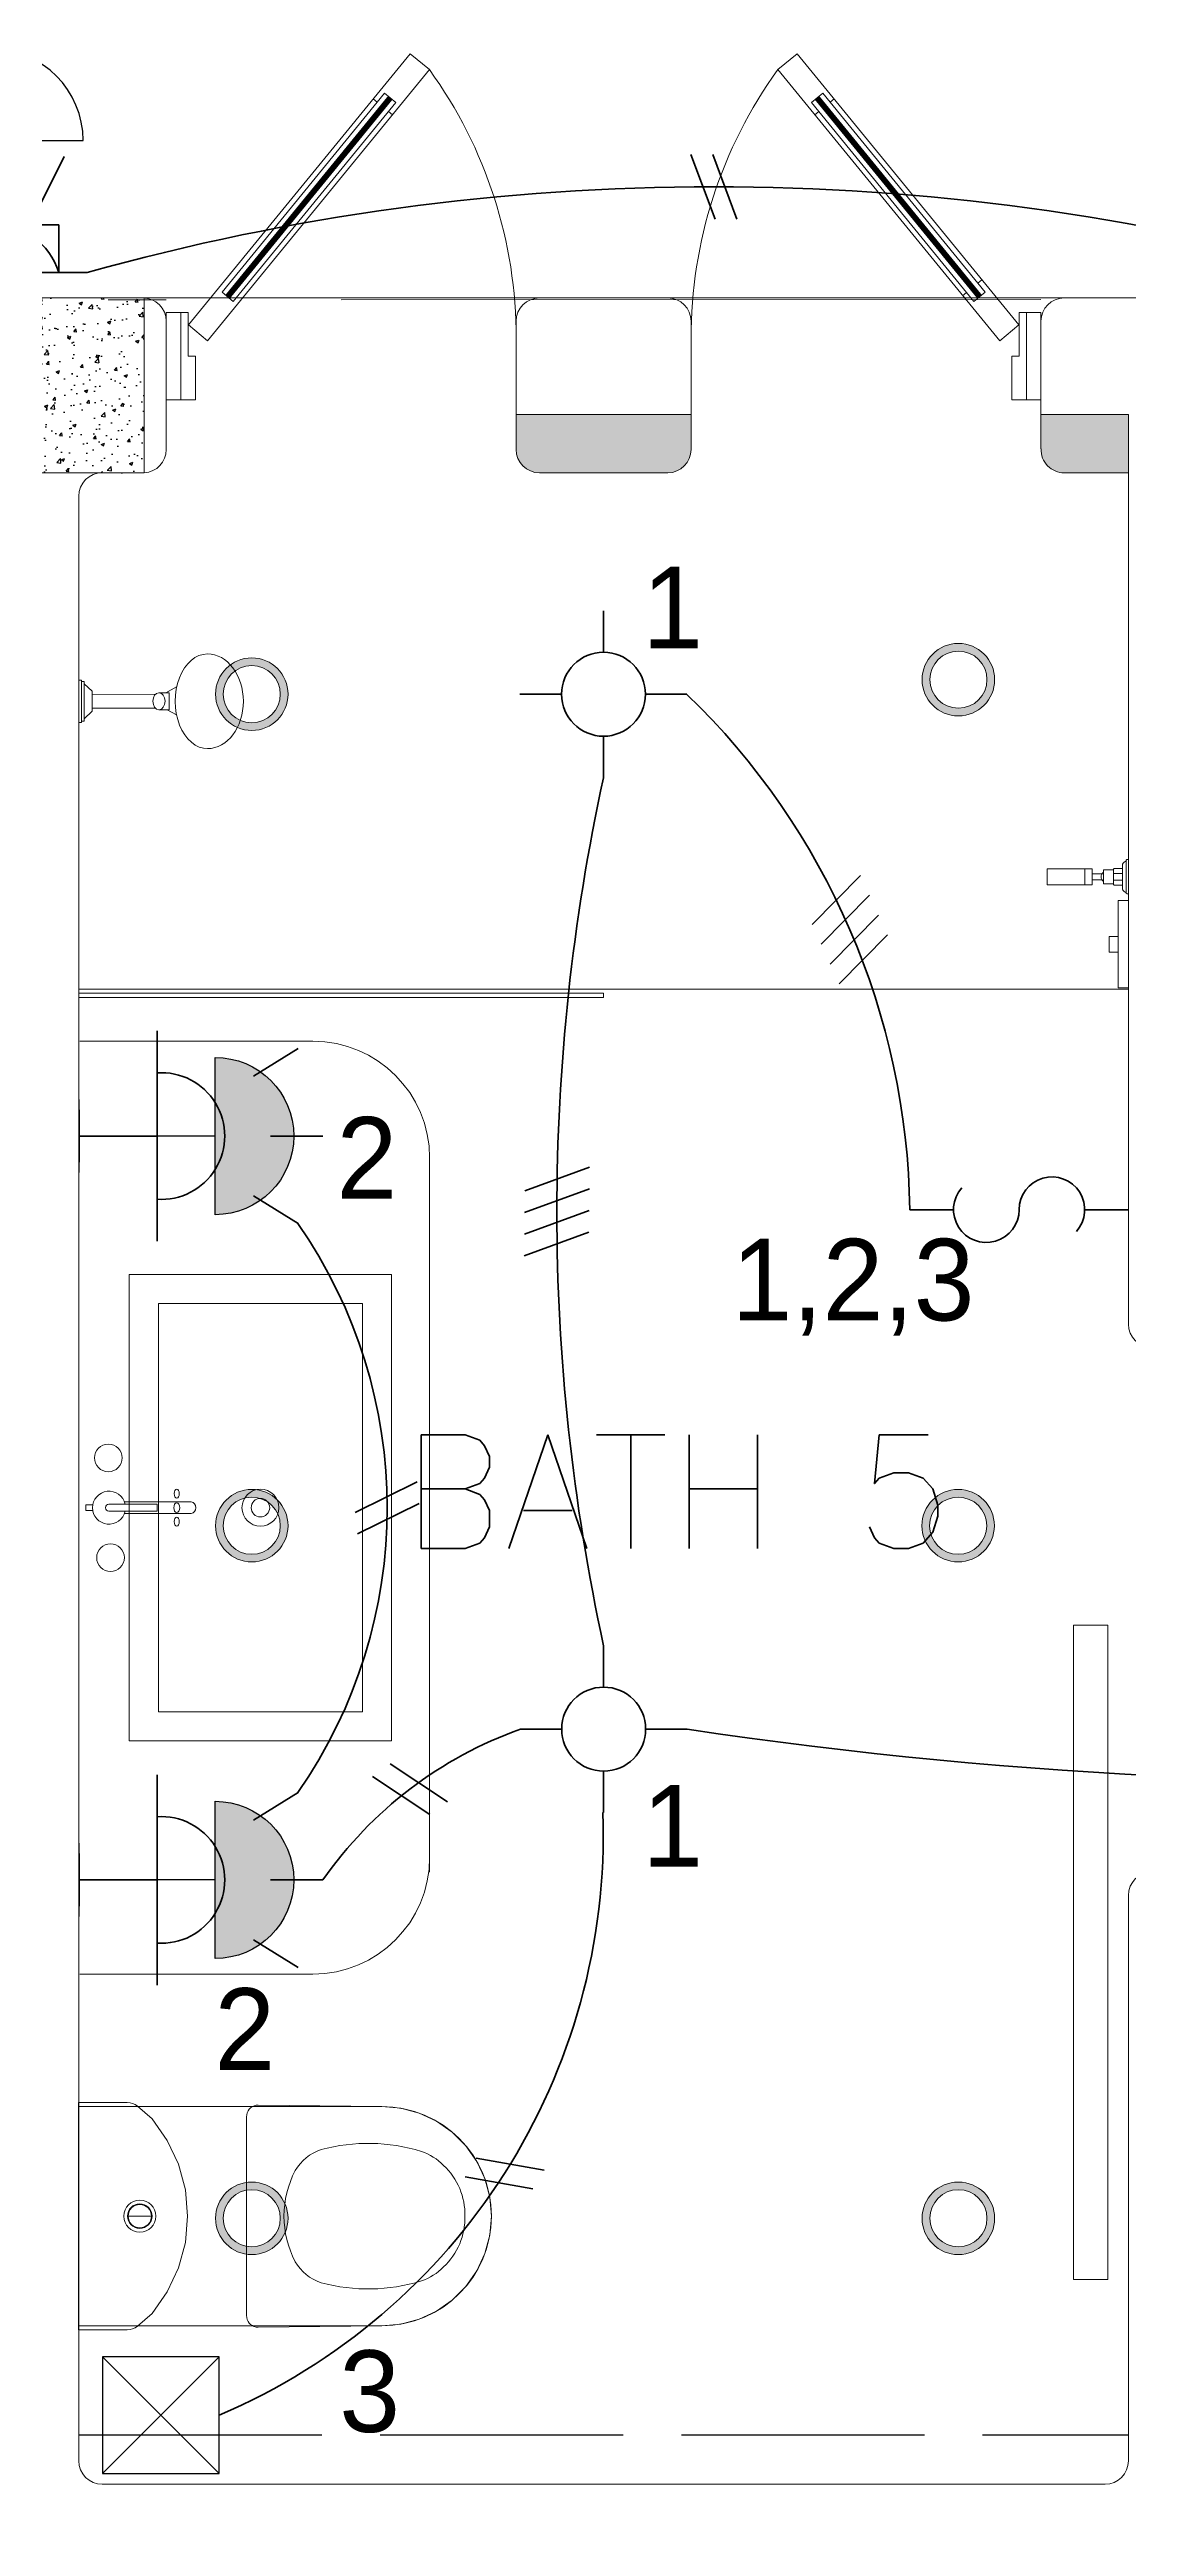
# Model space of a CAD drawing. Header units: metres. Extents: x 14 to 2416, y -346 to 476.
# Drawn here: x 42.651 to 44.502, y -74.449 to -70.2 of the extents above; entities that cross this region are included whole.
import ezdxf

# ---------------------------------------------------------------- set-up
doc = ezdxf.new("R2010")
doc.units = ezdxf.units.M
for name, pattern in [('0', [0]), ('ACAD_ISO10W100', [18, 12, -3, 0, -3]), ('CONTINU', [0]), ('CONTINUA', [0]), ('STYLE_03', [0.5, 0.416656, -0.083344])]:
    doc.linetypes.add(name, pattern=pattern)
doc.layers.get('0').update_dxf_attribs({"linetype": '0', "lineweight": 20})
for name, color, linetype in [('1', 1, 'Continuous'), ('HATCH', 8, 'Continuous'), ('MAVA Luminarias', 1, 'Continuous')]:
    doc.layers.add(name, color=color, linetype=linetype)
for name, color, linetype, lineweight in [('A-ANNO-TEXT', 20, 'Continuous', 13), ('A-DOOR', 35, 'Continuous', 5), ('A-WALL', 250, 'Continuous', 20), ('baños', 251, 'Continuous', 0), ('Columnas', 7, 'Continuous', 18), ('E Registro Electrico', 36, 'Continuous', 30), ('E Salida Interruptores', 22, 'Continuous', 40), ('E Salida Luces', 22, 'Continuous', 40), ('E Tuberia Emp Losa', 22, 'Continuous', 40), ('MAVA -LUMINARIAS', 1, 'Continuous', 18), ('piscina', 131, 'Continuous', 0), ('piso', 253, 'Continuous', 0), ('textos', 7, 'Continuous', 0)]:
    doc.layers.add(name, color=color, linetype=linetype, lineweight=lineweight)
doc.layers.add('RELLENO SECCION', color=8, linetype='Continuous', lineweight=0, transparency=0.4)
doc.layers.add('SOLAR', color=7, linetype='ACAD_ISO10W100', lineweight=9, true_color=0xff1414)
doc.styles.add('CENTURY GOTHIC', font='GOTHIC.TTF')
doc.styles.get("Standard").update_dxf_attribs({"font": 'arial.ttf', "height": 0.1875})

# ---------------------------------------------------------------- blocks, each defined once
blk = doc.blocks.new('downlight')
at = {"layer": 'MAVA -LUMINARIAS'}
h = blk.add_hatch(color=3, dxfattribs=at)
h.dxf.hatch_style = 1
h.paths.add_polyline_path([(-5.416, -22.4571, 1), (-5.2917, -22.4571, 1)])
h.paths.add_polyline_path([(-5.3048, -22.4571, -1), (-5.4029, -22.4571, -1)], flags=16)
at = {"layer": 'MAVA -LUMINARIAS', "color": 3}
for radius in [0.0622, 0.049]:
    blk.add_circle((-5.3539, -22.4571), radius, dxfattribs=at)
blk = doc.blocks.new('SCONCE 1')
at = {"layer": 'MAVA Luminarias', "color": 5, "linetype": 'Continuous'}
for p, q in [((-1.3737, 0.6794), (-1.3737, 1.191)), ((-0.9314, 0.8161), (-0.9314, 1.0543)), ((-1.3737, 0.9352), (-0.9314, 0.9352))]:
    blk.add_line(p, q, dxfattribs=at)
blk.add_arc((-1.3737, 0.9352), 0.2558, 90, 270, dxfattribs=at)
blk = doc.blocks.new('SCONCE 2')
at = {"layer": 'MAVA Luminarias', "linetype": 'Continuous'}
blk.add_hatch(color=1, dxfattribs=at).paths.add_polyline_path([(0.3422, -0.2405, 1), (-0.169, -0.2405)])
at = {"layer": 'MAVA Luminarias', "color": 1, "linetype": 'Continuous'}
for p, q in [((-0.169, -0.2405), (0.3422, -0.2405)), ((0.0866, -0.2405), (0.0866, -0.6823)), ((-0.0323, -0.6823), (0.2056, -0.6823))]:
    blk.add_line(p, q, dxfattribs=at)
blk.add_arc((0.0866, -0.2405), 0.2556, 0, 180, dxfattribs=at)
blk = doc.blocks.new('Caroma_ToiletSuites')
at = {"layer": 'baños'}
for p, q in [((-94, 682.8), (-120.8, 664)), ((-64.3, 696.7), (-94, 682.8)), ((-32.6, 705.1), (-64.3, 696.7)), ((0, 708), (-32.6, 705.1)), ((32.6, 705.1), (0, 708)), ((64.3, 696.7), (32.6, 705.1)), ((94, 682.8), (64.3, 696.7)), ((120.8, 664), (94, 682.8)), ((-144, 640.8), (-162.8, 614)), ((-120.8, 664), (-144, 640.8)), ((144, 640.8), (120.8, 664)), ((162.8, 614), (144, 640.8)), ((-162.8, 614), (-176.7, 584.3)), ((176.7, 584.3), (162.8, 614)), ((-185.1, 552.6), (-188, 520)), ((-176.7, 584.3), (-185.1, 552.6)), ((185.1, 552.6), (176.7, 584.3)), ((188, 520), (185.1, 552.6)), ((-188, 520), (-190.5, 308)), ((-188, 0), (-188, 520)), ((188, 520), (188, 0)), ((190.5, 308), (188, 520)), ((-190.5, 308), (-190.2, 304.5)), ((-190.2, 304.5), (-189.3, 301.2)), ((-189.3, 301.2), (-187.8, 298)), ((-187.8, 298), (-185.8, 295.1)), ((185.8, 295.1), (187.8, 298)), ((187.8, 298), (189.3, 301.2)), ((189.3, 301.2), (190.2, 304.5)), ((190.2, 304.5), (190.5, 308)), ((-185.8, 295.1), (-183.4, 292.7)), ((-183.4, 292.7), (-180.5, 290.7)), ((-180.5, 290.7), (-177.3, 289.2)), ((-177.3, 289.2), (-174, 288.3)), ((-174, 288.3), (-170.5, 288)), ((-170.5, 288), (170.5, 288)), ((170.5, 288), (174, 288.3)), ((174, 288.3), (177.3, 289.2)), ((177.3, 289.2), (180.5, 290.7)), ((180.5, 290.7), (183.4, 292.7)), ((183.4, 292.7), (185.8, 295.1)), ((-88.9, 171.3), (-130, 152.2)), ((-45.1, 183.1), (-88.9, 171.3)), ((0, 187), (-45.1, 183.1)), ((45.1, 183.1), (0, 187)), ((88.9, 171.3), (45.1, 183.1)), ((130, 152.2), (88.9, 171.3)), ((-130, 152.2), (-167.1, 126.2)), ((167.1, 126.2), (130, 152.2)), ((-194.6, 88.2), (-195, 83.5)), ((-193.4, 92.7), (-194.6, 88.2)), ((-191.4, 97), (-193.4, 92.7)), ((-188.7, 100.9), (-191.4, 97)), ((-167.1, 126.2), (-188.7, 100.9)), ((0, 85), (0, 125)), ((188.7, 100.9), (167.1, 126.2)), ((191.4, 97), (188.7, 100.9)), ((193.4, 92.7), (191.4, 97)), ((194.6, 88.2), (193.4, 92.7)), ((195, 83.5), (194.6, 88.2)), ((-195, 83.5), (-195, 0)), ((195, 0), (195, 83.5)), ((-195, 0), (195, 0)), ((188, 0), (-188, 0))]:
    blk.add_line(p, q, dxfattribs=at)
for centre, radius, start, end in [((0, 520), 188, 0, 180), ((-2.7, 547.4), 115.2, 88.6565, 137.0404), ((2.7, 547.4), 115.2, 42.9609, 91.3415), ((-18.8, 556.1), 97.6, 134.3372, 160.9897), ((18.8, 556.1), 97.6, 19.01, 45.6643), ((183, 496.7), 307.9, 162.7713, 195.2143), ((-183, 496.7), 307.9, 344.7852, 17.2286), ((-36.1, 442.4), 82.4, 198.763, 239.3582), ((36.1, 442.4), 82.4, 300.6412, 341.2351), ((2.9, 529.9), 177.9, 242.916, 269.0659), ((-2.9, 529.9), 177.9, 270.9339, 297.0836), ((0, 105), 27.5, 0, 180), ((0, 105), 27.5, 180, 0), ((0, 105), 21, 0, 180), ((0, 105), 21, 180, 0), ((0, 105), 20, 0, 180), ((0, 105), 20, 180, 0)]:
    blk.add_arc(centre, radius, start, end, dxfattribs=at)
blk = doc.blocks.new('A$C8d867532')
at = {"layer": 'baños', "linetype": 'Continuous'}
blk.add_line((0.0395, 0.4062, 0), (0.1223, 0.4062, 0.0004), dxfattribs=at)
at = {"layer": 'baños'}
for points in [[(0.0743, 0.8), (0.5243, 0.8), (0.5243, 0), (0.0743, 0)], [(0.1243, 0.75), (0.4743, 0.75), (0.4743, 0.05), (0.1243, 0.05)]]:
    blk.add_lwpolyline(points, close=True, dxfattribs=at)
at = {"layer": 'baños', "linetype": 'Continuous'}
blk.add_lwpolyline([(0.0672, 0.3939, -9.082434), (0.0672, 0.4062)], format="xyb", dxfattribs=at)
for points, elevation in [([(0.0114, 0.405), (0.0005, 0.405), (0, 0.4043), (0, 0.3957)], 0), ([(0, 0.3957), (0.0005, 0.395), (0.0114, 0.395)], 0), ([(0.1223, 0.4062), (0.1223, 0.3939)], 0.0004)]:
    blk.add_lwpolyline(points, dxfattribs=dict(at, elevation=elevation))
at = {"layer": 'baños', "linetype": 'Continuous', "elevation": 0}
for points in [[(0.0333, 0.4, -0.385153), (0.0395, 0.4062), (0.0395, 0.4062)], [(0.0333, 0.4, 0.385153), (0.0395, 0.3939), (0.0395, 0.3939)], [(0.0661, 0.4101), (0.1804, 0.4101, -0.363105), (0.1887, 0.4, -0.363105), (0.1804, 0.39), (0.0661, 0.39)]]:
    blk.add_lwpolyline(points, format="xyb", dxfattribs=at)
at = {"layer": 'baños', "linetype": 'Continuous', "extrusion": (1.31781e-06, -1, -8.43443e-26), "elevation": -0.3939}
blk.add_lwpolyline([(0.1223, 0.0004), (0.0395, 0)], close=True, dxfattribs=at)
at = {"layer": 'baños', "linetype": 'Continuous'}
for centre, radius in [((0.0422, 0.4857), 0.0237), ((0.2993, 0.4), 0.0317), ((0.2993, 0.4), 0.0159), ((0.0384, 0.3146), 0.0237)]:
    blk.add_circle(centre, radius, dxfattribs=at)
at = {"layer": 'baños', "linetype": 'Continuous', "extrusion": (3.61622e-27, 8.43443e-26, -1)}
for centre, major_axis, ratio in [((0.1557, 0.424), (0.00005, -0.0075), 0.581577), ((0.1558, 0.4), (0, -0.0085), 0.599546), ((0.1558, 0.376), (0.00005, -0.0075), 0.581577)]:
    blk.add_ellipse(centre, major_axis=major_axis, ratio=ratio, dxfattribs=at)
at = {"layer": 'baños', "linetype": 'Continuous', "flags": 8}
for tag, p in [('TRADENAME', (0.1887, 0.4, 0)), ('MODELNUMBER', (0.1887, 0.4, 0)), ('MATERIAL', (0.1888, 0.4, 0)), ('PRODUCT', (0.1888, 0.4, 0))]:
    blk.add_attdef(tag, p, '', height=0.0000254, rotation=270.0001, dxfattribs=at)
at = {"layer": 'baños', "linetype": 'Continuous'}
for tag, p in [('MATERIAL', (0.299, 0.3999)), ('PRODUCT', (0.299, 0.3999)), ('TRADENAME', (0.2991, 0.3999)), ('MODELNUMBER', (0.2991, 0.3999))]:
    blk.add_attdef(tag, p, '', height=0.0000254, rotation=90.0001, dxfattribs=at)
blk = doc.blocks.new('A$C0ed3e1a4')
at = {"layer": 'baños'}
for p, q in [((0.0645, 0.0432), (0.0645, 0.0157)), ((0.1294, 0.0435), (0.1148, 0.0435)), ((0.1294, 0.051), (0.1294, 0.0295)), ((0.1356, 0.0022), (0.1356, 0.0568)), ((0.1396, 0.059), (0.1368, 0.059)), ((0.1396, 0.059), (0.1396, 0)), ((0.0941, 0.0346), (0.0772, 0.0346)), ((0.0941, 0.0243), (0.0772, 0.0243)), ((0.0968, 0.0175), (0.0968, 0.0413)), ((0.0968, 0.0413), (0.1137, 0.0413)), ((0.0968, 0.0175), (0.1137, 0.0175)), ((0.1137, 0.0413), (0.1137, 0.0294)), ((0.1137, 0.0354), (0.1294, 0.0354)), ((0.1137, 0.0175), (0.1137, 0.0294)), ((0.1137, 0.0235), (0.1294, 0.0235)), ((0.1294, 0.0154), (0.1148, 0.0154)), ((0.1294, 0.008), (0.1294, 0.0295)), ((0.1396, 0), (0.1368, 0))]:
    blk.add_line(p, q, dxfattribs=at)
blk.add_lwpolyline([(0.0772, 0.0432), (0, 0.0432), (0, 0.0157), (0.0772, 0.0157)], close=True, dxfattribs=at)
for centre, radius, start, end in [((0.1193, 0.0397), 0.00586, 140.0793, 164.0924), ((0.1416, 0.0445), 0.0138, 115.7896, 151.6564), ((0.138, 0.0569), 0.00241, 117.9179, 181.9718), ((0.1027, 0.0294), 0.01, 125.7762, 234.2238), ((0.1193, 0.0191), 0.00586, 195.9076, 219.9207), ((0.1416, 0.0145), 0.0138, 208.3436, 244.2104), ((0.138, 0.0021), 0.00241, 178.0282, 242.0821)]:
    blk.add_arc(centre, radius, start, end, dxfattribs=at)
blk = doc.blocks.new('A$C013342c3')
at = {"layer": 'baños', "linetype": 'Continuous'}
for p, q in [((0.1327, 0.0959, -0.0887), (0.1145, 0.106, -0.1376)), ((0.1447, 0.0959, -0.0497), (0.127, 0.0959, -0.0497)), ((0.127, 0.0959, -0.0497), (0.127, 0.0667, -0.0497)), ((0.2591, 0.0932, -0.0114), (0.1506, 0.0931, -0.0549)), ((0.2592, 0.0984, -1.0732), (0.2591, 0.0932, -0.0114)), ((0.2591, 0.0932, -0.0114), (0.2591, 0.0693, -0.0113)), ((0.2731, 0.1112), (0.2592, 0.0984, -1.0732)), ((0.2775, 0.1152), (0.2731, 0.1152)), ((0.2731, 0.1152), (0.2731, 0.1112)), ((0.2731, 0.0513), (0.2731, 0.1112)), ((0.2821, 0.1176), (0.2775, 0.1176)), ((0.2775, 0.1176), (0.2775, 0.1152)), ((0.2775, 0.1152), (0.2775, 0.0473)), ((0.2821, 0.1163), (0.2821, 0.1176)), ((0.2821, 0.0462), (0.2821, 0.1163)), ((0.1305, 0.0667, -0.0849), (0.1145, 0.0578, -0.1376)), ((0.127, 0.0667, -0.0497), (0.1446, 0.0667, -0.0497)), ((0.2591, 0.0693, -0.0114), (0.1506, 0.0694, -0.0549)), ((0.2592, 0.0642, -1.0732), (0.2591, 0.0693, -0.0114)), ((0.2731, 0.0513), (0.2592, 0.0642, -1.0732)), ((0.2731, 0.0473), (0.2731, 0.0513)), ((0.2775, 0.0473), (0.2731, 0.0473)), ((0.2775, 0.0449), (0.2775, 0.0473)), ((0.2821, 0.0449), (0.2775, 0.0449)), ((0.2821, 0.0462), (0.2821, 0.0449))]:
    blk.add_line(p, q, dxfattribs=at)
for ratio, start_param, end_param in [(0.757088, 3.141593, 6.283185), (0.681889, 0, 3.141593)]:
    blk.add_ellipse((0.0615, 0.0812, -0.1376), major_axis=(-0.0002, -0.0812), ratio=ratio, start_param=start_param, end_param=end_param, dxfattribs=at)
blk.add_ellipse((0.1447, 0.0813, -0.0497), major_axis=(0, -0.0146), ratio=0.718224, dxfattribs=at)
blk = doc.blocks.new('PL BASE 1N NASAS 09')
at = {"layer": 'HATCH'}
h = blk.add_hatch(dxfattribs=at)
h.set_pattern_fill('AR-CONC', color=256, scale=0.00032)
h.paths.add_polyline_path([(-108.1688, -35.2497), (-108.1688, -35.5497), (-107.5688, -35.5497), (-107.5688, -35.2497)])
at = {"layer": 'RELLENO SECCION', "true_color": 0xc7c8ca}
h = blk.add_hatch(color=9, dxfattribs=at)
h.dxf.hatch_style = 1
h.paths.add_polyline_path([(-106.9311, -35.4497), (-106.9311, -35.5097, 0.414213), (-106.8911, -35.5497), (-106.671, -35.5497, 0.414214), (-106.631, -35.5097), (-106.631, -35.4497)])
h = blk.add_hatch(color=9, dxfattribs=at)
h.dxf.hatch_style = 1
edge = h.paths.add_edge_path()
edge.add_line((-105.881, -35.4497), (-106.031, -35.4497))
edge.add_line((-106.031, -35.4497), (-106.031, -35.5088))
edge.add_arc((-105.991, -35.5097), 0.04, 178.6417, 270)
edge.add_line((-105.991, -35.5497), (-105.881, -35.5497))
edge.add_line((-105.881, -35.5497), (-105.881, -35.4497))
at = {"layer": 'A-DOOR', "extrusion": (0, 0, -1)}
for p, q in [((-107.1694, -34.9142), (-107.1764, -34.9085)), ((-106.3926, -34.9142), (-106.3857, -34.9085)), ((-107.1501, -34.93), (-107.1431, -34.9357)), ((-106.412, -34.93), (-106.419, -34.9357)), ((-106.1392, -35.2244), (-106.1322, -35.2187)), ((-106.1586, -35.2402), (-106.1655, -35.2459))]:
    blk.add_line(p, q, dxfattribs=at)
for points in [[(107.4931, -35.2961), (107.1131, -34.831), (107.0799, -34.8582), (107.4603, -35.3233)], [(106.069, -35.2961), (106.4489, -34.831), (106.4822, -34.8582), (106.1018, -35.3233)], [(107.1374, -34.9145), (107.4162, -35.2557), (107.4355, -35.2399), (107.1568, -34.8987)], [(106.4247, -34.9145), (106.1459, -35.2557), (106.1266, -35.2399), (106.4053, -34.8987)]]:
    blk.add_lwpolyline(points, close=True, dxfattribs=at)
at = {"layer": 'A-DOOR'}
for points in [[(-107.5061, -35.2747), (-107.531, -35.2747), (-107.531, -35.4247), (-107.5061, -35.4247)], [(-107.481, -35.4247), (-107.481, -35.3497), (-107.4936, -35.3497), (-107.4936, -35.2747), (-107.5061, -35.2747), (-107.5061, -35.4247)], [(-106.081, -35.4247), (-106.081, -35.3497), (-106.0685, -35.3497), (-106.0685, -35.2747), (-106.056, -35.2747), (-106.056, -35.4247)], [(-106.056, -35.2747), (-106.031, -35.2747), (-106.031, -35.4247), (-106.056, -35.4247)], [(-105.9753, -37.5261), (-105.9165, -37.5261), (-105.9165, -38.6483), (-105.9753, -38.6483)]]:
    blk.add_lwpolyline(points, close=True, dxfattribs=at)
at = {"layer": 'A-DOOR', "extrusion": (0, 0, -1)}
for centre, start, end in [((107.7158, -35.318), 144.1342, 180.1237), ((105.8463, -35.318), 359.8764, 35.8659)]:
    blk.add_arc(centre, 0.7848, start, end, dxfattribs=at)
at = {"layer": 'A-WALL'}
for p, q in [((-108.1911, -35.2497), (-107.5711, -35.2497)), ((-106.8911, -35.2497), (-106.671, -35.2497)), ((-105.991, -35.2497), (-104.821, -35.2497)), ((-107.5311, -35.4097), (-107.5311, -35.2897)), ((-107.5311, -35.2897), (-107.5311, -35.5098)), ((-106.9311, -35.2897), (-106.9311, -35.4097)), ((-106.631, -35.2897), (-106.631, -35.4097)), ((-106.031, -35.5088), (-106.031, -35.2897)), ((-106.9311, -35.4097), (-106.9311, -35.5097)), ((-106.631, -35.4097), (-106.631, -35.5097)), ((-106.9311, -35.4497), (-106.631, -35.4497)), ((-106.031, -35.4497), (-105.881, -35.4497)), ((-105.881, -35.4497), (-105.881, -37.0097)), ((-106.8911, -35.5497), (-106.671, -35.5497)), ((-105.991, -35.5497), (-105.881, -35.5497)), ((-107.6811, -35.5897), (-107.6811, -38.9597)), ((-105.881, -37.9897), (-105.881, -38.9597)), ((-107.6411, -38.9997), (-105.921, -38.9997))]:
    blk.add_line(p, q, dxfattribs=at)
for centre, start, end in [((-107.5711, -35.2897), 360, 90), ((-106.8911, -35.2897), 90, 180), ((-106.671, -35.2897), 0, 90), ((-105.991, -35.2897), 90, 180), ((-107.5711, -35.5098), 273.2982, 360), ((-106.8911, -35.5097), 180, 270), ((-106.671, -35.5097), 270, 0), ((-105.991, -35.5097), 178.6417, 269.9887), ((-107.6411, -35.5897), 90, 180), ((-105.841, -37.0097), 180, 270), ((-105.841, -37.9897), 90, 180), ((-107.6411, -38.9597), 180, 270), ((-105.921, -38.9597), 270, 360)]:
    blk.add_arc(centre, 0.04, start, end, dxfattribs=at)
at = {"layer": 'baños'}
for p, q in [((-105.8815, -36.4352), (-107.6811, -36.4352)), ((-107.2795, -36.5247), (-107.6795, -36.5247)), ((-107.0795, -37.9497), (-107.0795, -36.7247)), ((-107.2795, -38.1247), (-107.6795, -38.1247))]:
    blk.add_line(p, q, dxfattribs=at)
for points in [[(-105.881, -36.2833), (-105.8984, -36.2833), (-105.8984, -36.4333), (-105.881, -36.4333)], [(-105.8984, -36.3449), (-105.9142, -36.3449), (-105.9142, -36.3717), (-105.8984, -36.3717)], [(-107.6811, -36.4497), (-106.7811, -36.4497), (-106.7811, -36.442), (-107.6811, -36.442)]]:
    blk.add_lwpolyline(points, close=True, dxfattribs=at)
for centre, start, end in [((-107.2795, -36.7247), 0, 90), ((-107.2795, -37.9247), 270, 0)]:
    blk.add_arc(centre, 0.2, start, end, dxfattribs=at)
at = {"layer": 'Columnas'}
blk.add_lwpolyline([(-108.1688, -35.2497), (-108.1688, -35.5497), (-107.5688, -35.5497), (-107.5688, -35.2497)], close=True, dxfattribs=at)
at = {"layer": 'piscina', "extrusion": (0, 0, -1), "const_width": 0.01}
for points in [[(107.1471, -34.9066), (107.4259, -35.2478)], [(106.415, -34.9066), (106.1362, -35.2478)]]:
    blk.add_lwpolyline(points, dxfattribs=at)
at = {"layer": 'piso'}
for p, q in [((-106.8911, -35.2497), (-107.5711, -35.2497)), ((-105.991, -35.2497), (-106.671, -35.2497))]:
    blk.add_line(p, q, dxfattribs=at)
at = {"layer": '1'}
ref = blk.add_blockref('A$C8d867532', (-107.6689, -36.9247), dxfattribs=dict(at, xscale=-1, rotation=180))
ref.add_attrib('MATERIAL', 'VITREOUS CHINA', (-107.37, -37.3246), dxfattribs={"layer": 'baños', "linetype": 'Continuous', "height": 0.0000254, "rotation": 269.9999})
ref.add_attrib('PRODUCT', 'BATHROOM SINK', (-107.3699, -37.3246), dxfattribs={"layer": 'baños', "linetype": 'Continuous', "height": 0.0000254, "rotation": 269.9999})
ref.add_attrib('TRADENAME', 'VOX', (-107.3699, -37.3246), dxfattribs={"layer": 'baños', "linetype": 'Continuous', "height": 0.0000254, "rotation": 269.9999})
ref.add_attrib('MODELNUMBER', 'K-5373', (-107.3698, -37.3246), dxfattribs={"layer": 'baños', "linetype": 'Continuous', "height": 0.0000254, "rotation": 269.9999})
ref.add_attrib('MATERIAL', 'BRASS', (-107.4801, -37.3248, 0), dxfattribs={"layer": 'baños', "linetype": 'Continuous', "height": 0.0000254, "rotation": 89.9999})
ref.add_attrib('PRODUCT', 'FAUCETS', (-107.4802, -37.3248, 0), dxfattribs={"layer": 'baños', "linetype": 'Continuous', "height": 0.0000254, "rotation": 89.9999})
ref.add_attrib('TRADENAME', 'PURIST', (-107.4802, -37.3248, 0), dxfattribs={"layer": 'baños', "linetype": 'Continuous', "height": 0.0000254, "rotation": 89.9999})
ref.add_attrib('MODELNUMBER', 'K-14404-4A', (-107.4802, -37.3248, 0), dxfattribs={"layer": 'baños', "linetype": 'Continuous', "height": 0.0000254, "rotation": 89.9999})
at = {"layer": 'baños', "linetype": 'CONTINU', "xscale": -1}
blk.add_blockref('A$C013342c3', (-107.3989, -36.0228), dxfattribs=at)
at = {"layer": 'baños'}
blk.add_blockref('A$C0ed3e1a4', (-106.0206, -36.2721), dxfattribs=at)
at = {"layer": 'baños', "xscale": -0.000999999934791, "yscale": 0.000999999934791, "rotation": 270}
blk.add_blockref('Caroma_ToiletSuites', (-107.6815, -38.5399), dxfattribs=at)
at = {"layer": 'baños', "linetype": 'Continuous'}
for tag, p in [('MODELNUMBER', (-121.6562, -54.8273)), ('TRADENAME', (-121.6562, -54.8273)), ('PRODUCT', (-121.6562, -54.8274)), ('MATERIAL', (-121.6562, -54.8274))]:
    blk.add_attdef(tag, p, '', height=0.0000254, rotation=359.9999, dxfattribs=at)
at = {"layer": 'textos', "insert": (-107.261, -37.3948), "char_height": 0.195, "width": 3.404877, "attachment_point": 7}
blk.add_mtext('{\\Fromans|c0; BATH 5}', dxfattribs=at)
blk = doc.blocks.new('PL MUEBLES 1N NASAS 09')
at = {"layer": 'baños'}
blk.add_blockref('PL BASE 1N NASAS 09', (162.2615, 88.2033), dxfattribs=at)
blk = doc.blocks.new('A$Cbef68299')
blk.add_blockref('PL MUEBLES 1N NASAS 09', (-30.7659, -32.0535))
blk = doc.blocks.new('A$Cc5be7df0')
at = {"layer": 'SOLAR', "ltscale": 0.1}
blk.add_lwpolyline([(50.6493, 18.241), (12.7705, 18.2411), (13.2139, 38.2316), (50.9852, 38.2377)], close=True, dxfattribs=at)
at = {"layer": 'A-ANNO-TEXT'}
blk.add_blockref('A$Cbef68299', (4.1493, 17.337), dxfattribs=at)
blk = doc.blocks.new('*U524')
at = {"layer": 'E Salida Luces', "linetype": 'Continuous'}
for p, q in [((0, 0.358), (0, 0.181)), ((-0.358, 0.001), (-0.18, 0.001)), ((0.18, 0.001), (0.358, 0.001)), ((0, -0.179), (0, -0.357))]:
    blk.add_line(p, q, dxfattribs=at)
blk.add_circle((0, 0.001), 0.18, dxfattribs=at)
blk = doc.blocks.new('*U394')
at = {"layer": 'E Salida Luces'}
for p, q in [((0, 0.2574), (0, 0.1759)), ((-0.1234, 0.2394), (-0.0828, 0.1579)), ((0.1234, 0.2394), (0.0828, 0.1579)), ((-0.163, 0.0408), (-0.0815, 0.0408)), ((0.0815, 0.0408), (-0.0815, 0.0408)), ((-0.0408, 0), (0.0408, 0)), ((0, 0.0408), (0, 0)), ((0.0815, 0.0408), (0.163, 0.0408))]:
    blk.add_line(p, q, dxfattribs=at)
blk.add_lwpolyline([(0.1142, 0.0408), (0.1142, 0.1223), (-0.1142, 0.1223), (-0.1142, 0.0408)], close=True, dxfattribs=at)
blk.add_arc((0, 0.0052), 0.1196, 17.3143, 162.6857, dxfattribs=at)
blk = doc.blocks.new('*U565')
at = {"layer": 'E Salida Luces', "linetype": 'Continuous'}
for p, q in [((0, 0.358), (0, 0.181)), ((-0.358, 0.001), (-0.18, 0.001)), ((0.18, 0.001), (0.358, 0.001)), ((0, -0.179), (0, -0.357))]:
    blk.add_line(p, q, dxfattribs=at)
blk.add_circle((0, 0.001), 0.18, dxfattribs=at)
blk = doc.blocks.new('*U456')
at = {"layer": 'E Salida Interruptores'}
for p, q in [((0.075, 0), (0, 0)), ((0.3, 0), (0.375, 0))]:
    blk.add_line(p, q, dxfattribs=at)
for centre, start, end in [((0.24375, 0), 318.18969, 180), ((0.13125, 0), 138.18969, 0)]:
    blk.add_arc(centre, 0.05625, start, end, dxfattribs=at)
blk = doc.blocks.new('*U370')
for p, q in [((0.03, 1.37), (-1.05, -1.48)), ((0.99, 1.37), (-0.09, -1.48))]:
    blk.add_line(p, q)
blk = doc.blocks.new('*U616')
at = {"xscale": 0.03937007874015751, "yscale": 0.03937007874015751, "zscale": 0.03937007874015751, "rotation": 155.3831382065137}
blk.add_blockref('*U370', (-0.0021, -0.0015), dxfattribs=at)
blk = doc.blocks.new('*U593')
at = {"xscale": 0.0393700787401575, "yscale": 0.0393700787401575, "zscale": 0.0393700787401575, "rotation": 90.2591780471364}
blk.add_blockref('*U370', (-0.0023, 0.0012), dxfattribs=at)
blk = doc.blocks.new('*U617')
at = {"xscale": 0.0393700787401575, "yscale": 0.0393700787401575, "zscale": 0.0393700787401575, "rotation": 180.7230674910531}
blk.add_blockref('*U370', (-0.0012, -0.0023), dxfattribs=at)
blk = doc.blocks.new('*U618')
at = {"xscale": 0.03937007874015749, "yscale": 0.03937007874015749, "zscale": 0.03937007874015749, "rotation": 234.3683163790793}
blk.add_blockref('*U370', (0.0011, -0.0023), dxfattribs=at)
blk = doc.blocks.new('*U386')
at = {"layer": 'E Salida Luces'}
for p, q in [((-0.2226, 0.1502), (-0.2226, 0.3004)), ((-0.6254, 0.2502), (-0.4978, 0.171)), ((-0.2226, 0.1502), (-0.2226, -0.1502)), ((0, -0.0751), (0, 0.0751)), ((-0.2226, 0), (0, 0)), ((-0.6968, 0), (-0.5466, 0)), ((-0.6254, -0.2502), (-0.4978, -0.1711)), ((-0.2226, -0.3004), (-0.2226, -0.1502))]:
    blk.add_line(p, q, dxfattribs=at)
blk.add_arc((-0.2348, 0), 0.1811, 86.11948, 273.88052, dxfattribs=at)
blk = doc.blocks.new('*U611')
at = {"xscale": 0.03937007874015749, "yscale": 0.03937007874015749, "zscale": 0.03937007874015749, "rotation": 174.4784380161597}
blk.add_blockref('*U370', (-0.0014, -0.0021), dxfattribs=at)
blk = doc.blocks.new('*U383')
at = {"layer": 'E Registro Electrico'}
for p, q in [((1, 0.5), (0, -0.5)), ((1, -0.5), (0, 0.5))]:
    blk.add_line(p, q, dxfattribs=at)
blk.add_lwpolyline([(1, 0.5), (1, -0.5), (0, -0.5), (0, 0.5)], close=True, dxfattribs=at)
blk = doc.blocks.new('*U619')
at = {"xscale": 0.03937007874015749, "yscale": 0.03937007874015749, "zscale": 0.03937007874015749, "rotation": 210.8101371880394}
blk.add_blockref('*U370', (0.0001, -0.0026), dxfattribs=at)

msp = doc.modelspace()

# ---------------------------------------------------------------- linework, layer by layer
at = {"layer": 'E Salida Luces'}
for centre, radius, start, end in [((43.7906, -74.4403), 4.0048, 74.4338, 105.5662), ((42.874, -72.207), 1.2527, 0.7759, 45.9877), ((47.0175, -72.193), 3.4962, 167.7143, 192.3028), ((42.3757, -72.7016), 0.8546, 325.1928, 34.8072), ((44.9662, -64.8982), 8.2735, 261.50888, 285.37004), ((43.6921, -73.7377), 0.6968, 109.533, 145.1506), ((42.5181, -73.2614), 1.0828, 293.059, 1.9772)]:
    msp.add_arc(centre, radius, start, end, dxfattribs=at)
at = {"layer": 'MAVA Luminarias', "linetype": 'STYLE_03', "lineweight": 30}
msp.add_line((42.7016, -74.2911), (44.5016, -74.2911), dxfattribs=at)

# ---------------------------------------------------------------- block references
at = {"layer": 'A-ANNO-TEXT'}
msp.add_blockref('A$Cc5be7df0', (14.7377, -108.8632), dxfattribs=at)
at = {"layer": 'E Registro Electrico', "linetype": 'CONTINUA', "ltscale": 80, "xscale": -0.2, "yscale": 0.2, "zscale": 0.2}
msp.add_blockref('*U383', (42.9422, -74.2577), dxfattribs=at)
at = {"layer": 'E Salida Luces', "color": 1}
msp.add_blockref('*U394', (42.5528, -70.6231), dxfattribs=at)
at = {"layer": 'E Salida Luces', "xscale": -0.4, "yscale": 0.4, "zscale": 0.4}
for name, p in [('*U524', (43.6013, -71.3063)), ('*U565', (43.6016, -73.0813))]:
    msp.add_blockref(name, p, dxfattribs=at)
at = {"layer": 'E Salida Luces', "color": 1, "xscale": 0.6, "yscale": 0.6, "zscale": 0.6, "rotation": 180}
for p in [(42.7022, -72.0637), (42.7022, -73.3396)]:
    msp.add_blockref('*U386', p, dxfattribs=at)
at = {"layer": 'E Tuberia Emp Losa', "xscale": -0.9842519685039484, "yscale": 0.9842519685039484, "zscale": 0.9842519685039484}
for name, p, rotation in [('*U593', (43.7906, -70.4355), 270), ('*U616', (44.0083, -71.6759), 90), ('*U616', (44.0238, -71.7098), 90), ('*U616', (44.0393, -71.7437), 90), ('*U617', (43.5217, -72.1558), 90), ('*U617', (43.5208, -72.2303), 90), ('*U611', (43.2303, -72.7016), 90), ('*U618', (43.2694, -73.1838), 90), ('*U619', (43.4315, -73.843), 90)]:
    msp.add_blockref(name, p, dxfattribs=dict(at, rotation=rotation))
at = {"layer": 'E Tuberia Emp Losa', "rotation": 180}
msp.add_blockref('*U456', (44.5016, -72.19), dxfattribs=at)
at = {"layer": 'MAVA Luminarias', "color": 251, "xscale": 0.6101999921123585, "yscale": 0.6101999921123585, "zscale": 0.6101999921123585, "rotation": 270}
msp.add_blockref('SCONCE 1', (41.9822, -71.1944), dxfattribs=at)
at = {"layer": 'MAVA Luminarias'}
for p in [(48.352, -48.8487), (49.5638, -48.8238), (48.352, -50.2749), (49.5634, -50.2749), (48.352, -51.4629), (49.5638, -51.4629)]:
    msp.add_blockref('downlight', p, dxfattribs=at)
at = {"layer": 'MAVA Luminarias', "linetype": 'Continuous', "xscale": -0.5277282914889166, "yscale": 0.5277282914889166, "zscale": 0.5277282914889166, "rotation": 270}
for p in [(43.0622, -72.1094), (43.0622, -73.3853)]:
    msp.add_blockref('SCONCE 2', p, dxfattribs=at)

# ---------------------------------------------------------------- texts
at = {"layer": 'E Tuberia Emp Losa', "char_height": 0.14, "attachment_point": 5, "style": 'CENTURY GOTHIC'}
for s, insert, width in [('1 ', (43.7198, -71.1572), 0.276812), ('2 ', (43.1956, -72.1011), 0.276812), ('1,2,3 ', (44.0292, -72.323), 0.836737), ('1 ', (43.7198, -73.2468), 0.276812), ('2 ', (42.9861, -73.5954), 0.276812), ('3 ', (43.2003, -74.2175), 0.276812)]:
    msp.add_mtext(s, dxfattribs=dict(at, insert=insert, width=width))

doc.saveas('drawing.dxf')
